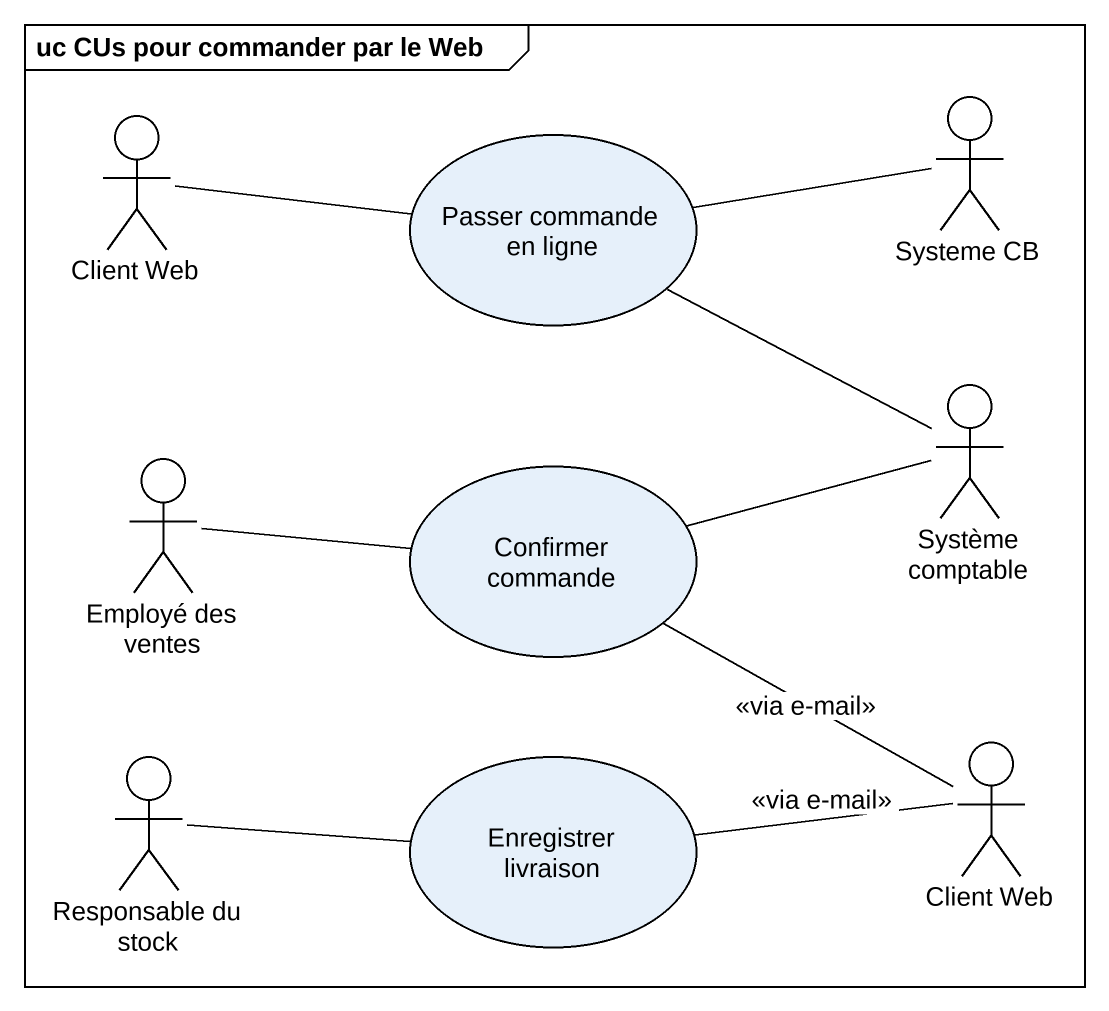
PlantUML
@startuml
mainframe uc CUs pour commander par le Web
actor "Systeme CB" as Systeme_CB
actor "Client Web" as Client_Web
usecase "Passer commande en ligne" as Passer_commande_en_ligne
actor "Système comptable" as Système_comptable
actor "Employé des ventes" as Employé_des_ventes
usecase "Confirmer commande" as Confirmer_commande
actor "Client Web" as Client_Web_2
actor "Responsable du stock" as Responsable_du_stock
usecase "Enregistrer livraison" as Enregistrer_livraison
Client_Web -right- Passer_commande_en_ligne
Passer_commande_en_ligne -right- Systeme_CB
Passer_commande_en_ligne -- Système_comptable
Employé_des_ventes -right- Confirmer_commande
Confirmer_commande -right- Système_comptable
Confirmer_commande -- Client_Web_2 : <<via e-mail>>
Responsable_du_stock -right- Enregistrer_livraison
Enregistrer_livraison -right- Client_Web_2 : <<via e-mail>>
@enduml
